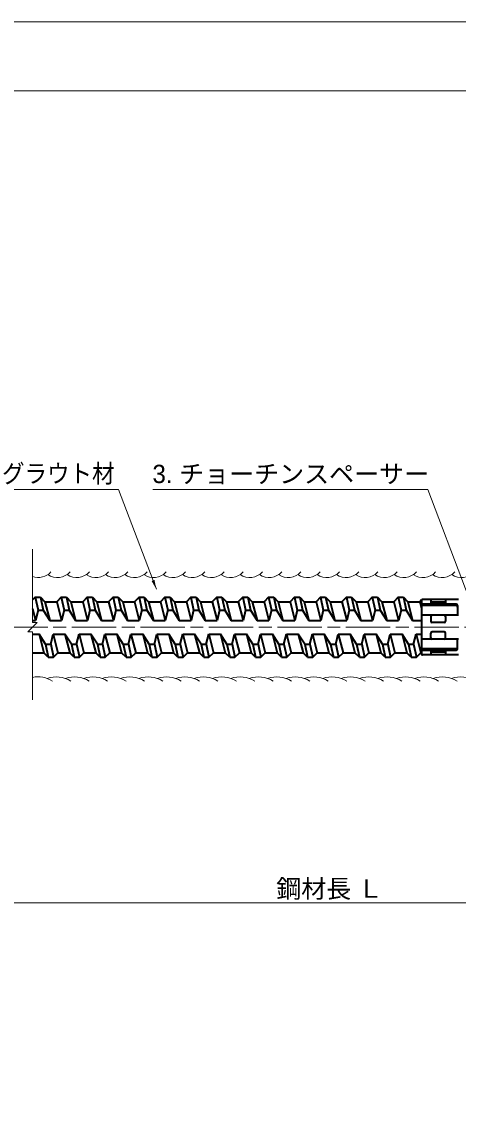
# Model space of a CAD drawing. Units: millimetres at full size, sheet at 1:2; details may follow other scales. Extents: x 212 to 1894, y 2197 to 3385.
# Drawn here: x 906 to 1142, y 2791 to 3385 of the extents above; entities that cross this region are included whole.
import ezdxf
from ezdxf.enums import TextEntityAlignment as Align

# ---------------------------------------------------------------- set-up
doc = ezdxf.new("R2010")
doc.units = ezdxf.units.MM
doc.header["$LTSCALE"] = 2
doc.linetypes.add('CHAIN', pattern=[18.5, 12, -1.5, 3.5, -1.5])
for name, color, linetype, lineweight in [('1 外形線', 7, 'Continuous', 35), ('2 細い実線', 3, 'Continuous', 20), ('4 中心線', 1, 'CHAIN', 18), ('6寸法線', 4, 'Continuous', 13), ('7 枠・タイトル', 7, 'Continuous', 13), ('Defpoints_2', 7, 'Continuous', 13)]:
    doc.layers.add(name, color=color, linetype=linetype, lineweight=lineweight)
doc.styles.add('ＭＳ Ｐゴシック', font='')
doc.styles.get('ＭＳ Ｐゴシック').set_extended_font_data('MS PGothic')

# ---------------------------------------------------------------- blocks, each defined once
blk = doc.blocks.new('filled_arrow')
at = {"color": 0, "linetype": 'Continuous', "lineweight": -2}
blk.add_solid([(7.5, 1.25), (0, 0), (7.5, -1.25)], dxfattribs=at)

msp = doc.modelspace()

# ---------------------------------------------------------------- linework, layer by layer
at = {"layer": '1 外形線'}
for p, q in [((913.428, 3074.06), (911.943, 3072.576)), ((913.428, 3074.06), (914.929, 3067.11)), ((913.428, 3074.06), (916.228, 3074.06)), ((916.228, 3074.06), (917.729, 3067.11)), ((916.228, 3074.06), (918.628, 3071.66)), ((918.628, 3071.66), (921.194, 3061.541)), ((918.628, 3071.66), (925.028, 3071.66)), ((927.428, 3074.06), (925.028, 3071.66)), ((925.028, 3071.66), (927.594, 3061.541)), ((927.428, 3074.06), (930.228, 3074.06)), ((927.428, 3074.06), (928.929, 3067.11)), ((930.228, 3074.06), (932.628, 3071.66)), ((930.228, 3074.06), (931.729, 3067.11)), ((932.628, 3071.66), (939.028, 3071.66)), ((932.628, 3071.66), (935.194, 3061.541)), ((941.428, 3074.06), (939.028, 3071.66)), ((939.028, 3071.66), (941.594, 3061.541)), ((941.428, 3074.06), (944.228, 3074.06)), ((941.428, 3074.06), (942.929, 3067.11)), ((944.228, 3074.06), (946.628, 3071.66)), ((944.228, 3074.06), (945.729, 3067.11)), ((946.628, 3071.66), (949.194, 3061.541)), ((946.628, 3071.66), (953.028, 3071.66)), ((955.428, 3074.06), (953.028, 3071.66)), ((953.028, 3071.66), (955.594, 3061.541)), ((955.428, 3074.06), (956.929, 3067.11)), ((955.428, 3074.06), (958.228, 3074.06)), ((958.228, 3074.06), (959.729, 3067.11)), ((958.228, 3074.06), (960.628, 3071.66)), ((960.628, 3071.66), (963.194, 3061.541)), ((960.628, 3071.66), (967.028, 3071.66)), ((969.428, 3074.06), (967.028, 3071.66)), ((967.028, 3071.66), (969.594, 3061.541)), ((969.428, 3074.06), (970.929, 3067.11)), ((969.428, 3074.06), (972.228, 3074.06)), ((972.228, 3074.06), (973.729, 3067.11)), ((972.228, 3074.06), (974.628, 3071.66)), ((974.628, 3071.66), (977.194, 3061.541)), ((974.628, 3071.66), (981.028, 3071.66)), ((983.428, 3074.06), (981.028, 3071.66)), ((981.028, 3071.66), (983.594, 3061.541)), ((983.428, 3074.06), (984.929, 3067.11)), ((983.428, 3074.06), (986.228, 3074.06)), ((986.228, 3074.06), (987.729, 3067.11)), ((986.228, 3074.06), (988.628, 3071.66)), ((988.628, 3071.66), (991.194, 3061.541)), ((988.628, 3071.66), (995.028, 3071.66)), ((997.428, 3074.06), (995.028, 3071.66)), ((995.028, 3071.66), (997.594, 3061.541)), ((997.428, 3074.06), (998.929, 3067.11)), ((997.428, 3074.06), (1000.228, 3074.06)), ((1000.228, 3074.06), (1001.729, 3067.11)), ((1000.228, 3074.06), (1002.628, 3071.66)), ((1002.628, 3071.66), (1005.194, 3061.541)), ((1002.628, 3071.66), (1009.028, 3071.66)), ((1011.428, 3074.06), (1009.028, 3071.66)), ((1009.028, 3071.66), (1011.594, 3061.541)), ((1011.428, 3074.06), (1012.929, 3067.11)), ((1011.428, 3074.06), (1014.228, 3074.06)), ((1014.228, 3074.06), (1015.729, 3067.11)), ((1014.228, 3074.06), (1016.628, 3071.66)), ((1016.628, 3071.66), (1019.194, 3061.541)), ((1016.628, 3071.66), (1023.028, 3071.66)), ((1025.428, 3074.06), (1023.028, 3071.66)), ((1023.028, 3071.66), (1025.594, 3061.541)), ((1025.428, 3074.06), (1026.929, 3067.11)), ((1025.428, 3074.06), (1028.228, 3074.06)), ((1028.228, 3074.06), (1029.729, 3067.11)), ((1028.228, 3074.06), (1030.628, 3071.66)), ((1030.628, 3071.66), (1033.194, 3061.541)), ((1030.628, 3071.66), (1037.028, 3071.66)), ((1039.428, 3074.06), (1037.028, 3071.66)), ((1037.028, 3071.66), (1039.594, 3061.541)), ((1039.428, 3074.06), (1040.929, 3067.11)), ((1039.428, 3074.06), (1042.228, 3074.06)), ((1042.228, 3074.06), (1043.729, 3067.11)), ((1042.228, 3074.06), (1044.628, 3071.66)), ((1044.628, 3071.66), (1047.194, 3061.541)), ((1044.628, 3071.66), (1051.028, 3071.66)), ((1053.428, 3074.06), (1051.028, 3071.66)), ((1051.028, 3071.66), (1053.594, 3061.541)), ((1053.428, 3074.06), (1054.929, 3067.11)), ((1053.428, 3074.06), (1056.228, 3074.06)), ((1056.228, 3074.06), (1057.729, 3067.11)), ((1056.228, 3074.06), (1058.628, 3071.66)), ((1058.628, 3071.66), (1061.194, 3061.541)), ((1058.628, 3071.66), (1065.028, 3071.66)), ((1067.428, 3074.06), (1065.028, 3071.66)), ((1065.028, 3071.66), (1067.594, 3061.541)), ((1067.428, 3074.06), (1070.228, 3074.06)), ((1067.428, 3074.06), (1068.929, 3067.11)), ((1070.228, 3074.06), (1072.628, 3071.66)), ((1070.228, 3074.06), (1071.729, 3067.11)), ((1072.628, 3071.66), (1079.028, 3071.66)), ((1072.628, 3071.66), (1075.194, 3061.541)), ((1081.428, 3074.06), (1079.028, 3071.66)), ((1079.028, 3071.66), (1081.594, 3061.541)), ((1081.428, 3074.06), (1084.228, 3074.06)), ((1081.428, 3074.06), (1082.929, 3067.11)), ((1084.228, 3074.06), (1086.628, 3071.66)), ((1084.228, 3074.06), (1085.729, 3067.11)), ((1086.628, 3071.66), (1089.194, 3061.541)), ((1086.628, 3071.66), (1093.028, 3071.66)), ((1095.428, 3074.06), (1093.028, 3071.66)), ((1093.028, 3071.66), (1095.594, 3061.541)), ((1095.428, 3074.06), (1096.929, 3067.11)), ((1095.428, 3074.06), (1098.228, 3074.06)), ((1098.228, 3074.06), (1099.729, 3067.11)), ((1098.228, 3074.06), (1100.628, 3071.66)), ((1100.628, 3071.66), (1103.194, 3061.541)), ((1100.628, 3071.66), (1107.028, 3071.66)), ((1109.428, 3074.06), (1107.028, 3071.66)), ((1107.028, 3071.66), (1109.594, 3061.541)), ((1109.428, 3074.06), (1110.929, 3067.11)), ((1109.428, 3074.06), (1112.228, 3074.06)), ((1112.228, 3074.06), (1113.729, 3067.11)), ((1112.228, 3074.06), (1114.628, 3071.66)), ((1114.628, 3071.66), (1117.194, 3061.541)), ((1114.628, 3071.66), (1121.028, 3071.66)), ((1121.978, 3072.61), (1121.028, 3071.66)), ((1121.028, 3071.66), (1121.978, 3067.915)), ((1121.978, 3072.36), (1121.978, 3043.36)), ((1141.978, 3072.86), (1122.478, 3072.86)), ((1126.978, 3072.86), (1126.978, 3070.36)), ((1134.978, 3071.36), (1126.978, 3071.36)), ((1134.978, 3072.86), (1134.978, 3070.36)), ((911.943, 3068.052), (913.594, 3061.541)), ((914.929, 3067.11), (913.594, 3061.541)), ((914.929, 3067.11), (917.729, 3067.11)), ((917.729, 3067.11), (921.194, 3061.541)), ((928.929, 3067.11), (927.594, 3061.541)), ((928.929, 3067.11), (931.729, 3067.11)), ((931.729, 3067.11), (935.194, 3061.541)), ((942.929, 3067.11), (941.594, 3061.541)), ((942.929, 3067.11), (945.729, 3067.11)), ((945.729, 3067.11), (949.194, 3061.541)), ((956.929, 3067.11), (955.594, 3061.541)), ((956.929, 3067.11), (959.729, 3067.11)), ((959.729, 3067.11), (963.194, 3061.541)), ((970.929, 3067.11), (969.594, 3061.541)), ((970.929, 3067.11), (973.729, 3067.11)), ((973.729, 3067.11), (977.194, 3061.541)), ((984.929, 3067.11), (983.594, 3061.541)), ((984.929, 3067.11), (987.729, 3067.11)), ((987.729, 3067.11), (991.194, 3061.541)), ((998.929, 3067.11), (997.594, 3061.541)), ((998.929, 3067.11), (1001.729, 3067.11)), ((1001.729, 3067.11), (1005.194, 3061.541)), ((1012.929, 3067.11), (1011.594, 3061.541)), ((1012.929, 3067.11), (1015.729, 3067.11)), ((1015.729, 3067.11), (1019.194, 3061.541)), ((1026.929, 3067.11), (1025.594, 3061.541)), ((1026.929, 3067.11), (1029.729, 3067.11)), ((1029.729, 3067.11), (1033.194, 3061.541)), ((1040.929, 3067.11), (1039.594, 3061.541)), ((1040.929, 3067.11), (1043.729, 3067.11)), ((1043.729, 3067.11), (1047.194, 3061.541)), ((1054.929, 3067.11), (1053.594, 3061.541)), ((1054.929, 3067.11), (1057.729, 3067.11)), ((1057.729, 3067.11), (1061.194, 3061.541)), ((1068.929, 3067.11), (1067.594, 3061.541)), ((1068.929, 3067.11), (1071.729, 3067.11)), ((1071.729, 3067.11), (1075.194, 3061.541)), ((1082.929, 3067.11), (1081.594, 3061.541)), ((1082.929, 3067.11), (1085.729, 3067.11)), ((1085.729, 3067.11), (1089.194, 3061.541)), ((1096.929, 3067.11), (1095.594, 3061.541)), ((1096.929, 3067.11), (1099.729, 3067.11)), ((1099.729, 3067.11), (1103.194, 3061.541)), ((1110.929, 3067.11), (1109.594, 3061.541)), ((1110.929, 3067.11), (1113.729, 3067.11)), ((1113.729, 3067.11), (1117.194, 3061.541)), ((1140.627, 3070.36), (1122.778, 3070.36)), ((1140.546, 3069.56), (1122.778, 3069.56)), ((1141.44, 3069.56), (1141.44, 3064.36)), ((911.943, 3061.541), (913.594, 3061.541)), ((921.194, 3061.541), (927.594, 3061.541)), ((935.194, 3061.541), (941.594, 3061.541)), ((949.194, 3061.541), (955.594, 3061.541)), ((963.194, 3061.541), (969.594, 3061.541)), ((977.194, 3061.541), (983.594, 3061.541)), ((991.194, 3061.541), (997.594, 3061.541)), ((1005.194, 3061.541), (1011.594, 3061.541)), ((1019.194, 3061.541), (1025.594, 3061.541)), ((1033.194, 3061.541), (1039.594, 3061.541)), ((1047.194, 3061.541), (1053.594, 3061.541)), ((1061.194, 3061.541), (1067.594, 3061.541)), ((1075.194, 3061.541), (1081.594, 3061.541)), ((1089.194, 3061.541), (1095.594, 3061.541)), ((1103.194, 3061.541), (1109.594, 3061.541)), ((1117.194, 3061.541), (1121.978, 3061.541)), ((1141.978, 3064.36), (1121.978, 3064.36)), ((1126.978, 3063.56), (1126.978, 3061.16)), ((1134.178, 3064.36), (1127.778, 3064.36)), ((1134.178, 3060.36), (1127.778, 3060.36)), ((1134.978, 3063.56), (1134.978, 3061.16)), ((909.946, 3055.338), (909.907, 3055.804)), ((911.943, 3054.179), (915.461, 3054.179)), ((918.926, 3048.611), (915.461, 3054.179)), ((915.461, 3054.179), (918.028, 3044.06)), ((921.726, 3048.611), (923.061, 3054.179)), ((923.061, 3054.179), (925.628, 3044.06)), ((923.061, 3054.179), (929.461, 3054.179)), ((932.926, 3048.611), (929.461, 3054.179)), ((929.461, 3054.179), (932.028, 3044.06)), ((935.726, 3048.611), (937.061, 3054.179)), ((937.061, 3054.179), (939.628, 3044.06)), ((937.061, 3054.179), (943.461, 3054.179)), ((946.926, 3048.611), (943.461, 3054.179)), ((943.461, 3054.179), (946.028, 3044.06)), ((949.726, 3048.611), (951.061, 3054.179)), ((951.061, 3054.179), (953.628, 3044.06)), ((951.061, 3054.179), (957.461, 3054.179)), ((960.926, 3048.611), (957.461, 3054.179)), ((957.461, 3054.179), (960.028, 3044.06)), ((963.726, 3048.611), (965.061, 3054.179)), ((965.061, 3054.179), (967.628, 3044.06)), ((965.061, 3054.179), (971.461, 3054.179)), ((974.926, 3048.611), (971.461, 3054.179)), ((971.461, 3054.179), (974.028, 3044.06)), ((977.726, 3048.611), (979.061, 3054.179)), ((979.061, 3054.179), (981.628, 3044.06)), ((979.061, 3054.179), (985.461, 3054.179)), ((988.926, 3048.611), (985.461, 3054.179)), ((985.461, 3054.179), (988.028, 3044.06)), ((991.726, 3048.611), (993.061, 3054.179)), ((993.061, 3054.179), (995.628, 3044.06)), ((993.061, 3054.179), (999.461, 3054.179)), ((999.461, 3054.179), (1002.028, 3044.06)), ((1002.926, 3048.611), (999.461, 3054.179)), ((1005.726, 3048.611), (1007.061, 3054.179)), ((1007.061, 3054.179), (1009.628, 3044.06)), ((1007.061, 3054.179), (1013.461, 3054.179)), ((1016.926, 3048.611), (1013.461, 3054.179)), ((1013.461, 3054.179), (1016.028, 3044.06)), ((1019.726, 3048.611), (1021.061, 3054.179)), ((1021.061, 3054.179), (1023.628, 3044.06)), ((1021.061, 3054.179), (1027.461, 3054.179)), ((1030.926, 3048.611), (1027.461, 3054.179)), ((1027.461, 3054.179), (1030.028, 3044.06)), ((1033.726, 3048.611), (1035.061, 3054.179)), ((1035.061, 3054.179), (1037.628, 3044.06)), ((1035.061, 3054.179), (1041.461, 3054.179)), ((1044.926, 3048.611), (1041.461, 3054.179)), ((1041.461, 3054.179), (1044.028, 3044.06)), ((1047.726, 3048.611), (1049.061, 3054.179)), ((1049.061, 3054.179), (1051.628, 3044.06)), ((1049.061, 3054.179), (1055.461, 3054.179)), ((1058.926, 3048.611), (1055.461, 3054.179)), ((1055.461, 3054.179), (1058.028, 3044.06)), ((1061.726, 3048.611), (1063.061, 3054.179)), ((1063.061, 3054.179), (1065.628, 3044.06)), ((1063.061, 3054.179), (1069.461, 3054.179)), ((1072.926, 3048.611), (1069.461, 3054.179)), ((1069.461, 3054.179), (1072.028, 3044.06)), ((1075.726, 3048.611), (1077.061, 3054.179)), ((1077.061, 3054.179), (1079.628, 3044.06)), ((1077.061, 3054.179), (1083.461, 3054.179)), ((1086.926, 3048.611), (1083.461, 3054.179)), ((1083.461, 3054.179), (1086.028, 3044.06)), ((1089.726, 3048.611), (1091.061, 3054.179)), ((1091.061, 3054.179), (1093.628, 3044.06)), ((1091.061, 3054.179), (1097.461, 3054.179)), ((1100.926, 3048.611), (1097.461, 3054.179)), ((1097.461, 3054.179), (1100.028, 3044.06)), ((1103.726, 3048.611), (1105.061, 3054.179)), ((1105.061, 3054.179), (1107.628, 3044.06)), ((1105.061, 3054.179), (1111.461, 3054.179)), ((1114.926, 3048.611), (1111.461, 3054.179)), ((1111.461, 3054.179), (1114.028, 3044.06)), ((1117.726, 3048.611), (1119.061, 3054.179)), ((1119.061, 3054.179), (1121.628, 3044.06)), ((1119.061, 3054.179), (1121.978, 3054.179)), ((1126.978, 3052.16), (1126.978, 3054.56)), ((1134.178, 3055.36), (1127.778, 3055.36)), ((1134.978, 3052.16), (1134.978, 3054.56)), ((918.926, 3048.611), (921.726, 3048.611)), ((918.926, 3048.611), (920.428, 3041.66)), ((921.726, 3048.611), (923.228, 3041.66)), ((932.926, 3048.611), (935.726, 3048.611)), ((932.926, 3048.611), (934.428, 3041.66)), ((935.726, 3048.611), (937.228, 3041.66)), ((946.926, 3048.611), (949.726, 3048.611)), ((946.926, 3048.611), (948.428, 3041.66)), ((949.726, 3048.611), (951.228, 3041.66)), ((960.926, 3048.611), (963.726, 3048.611)), ((960.926, 3048.611), (962.428, 3041.66)), ((963.726, 3048.611), (965.228, 3041.66)), ((974.926, 3048.611), (977.726, 3048.611)), ((974.926, 3048.611), (976.428, 3041.66)), ((977.726, 3048.611), (979.228, 3041.66)), ((988.926, 3048.611), (991.726, 3048.611)), ((988.926, 3048.611), (990.428, 3041.66)), ((991.726, 3048.611), (993.228, 3041.66)), ((1002.926, 3048.611), (1004.428, 3041.66)), ((1002.926, 3048.611), (1005.726, 3048.611)), ((1005.726, 3048.611), (1007.228, 3041.66)), ((1016.926, 3048.611), (1019.726, 3048.611)), ((1016.926, 3048.611), (1018.428, 3041.66)), ((1019.726, 3048.611), (1021.228, 3041.66)), ((1030.926, 3048.611), (1033.726, 3048.611)), ((1030.926, 3048.611), (1032.428, 3041.66)), ((1033.726, 3048.611), (1035.228, 3041.66)), ((1044.926, 3048.611), (1047.726, 3048.611)), ((1044.926, 3048.611), (1046.428, 3041.66)), ((1047.726, 3048.611), (1049.228, 3041.66)), ((1058.926, 3048.611), (1061.726, 3048.611)), ((1058.926, 3048.611), (1060.428, 3041.66)), ((1061.726, 3048.611), (1063.228, 3041.66)), ((1072.926, 3048.611), (1075.726, 3048.611)), ((1072.926, 3048.611), (1074.428, 3041.66)), ((1075.726, 3048.611), (1077.228, 3041.66)), ((1086.926, 3048.611), (1089.726, 3048.611)), ((1086.926, 3048.611), (1088.428, 3041.66)), ((1089.726, 3048.611), (1091.228, 3041.66)), ((1100.926, 3048.611), (1103.726, 3048.611)), ((1100.926, 3048.611), (1102.428, 3041.66)), ((1103.726, 3048.611), (1105.228, 3041.66)), ((1114.926, 3048.611), (1117.726, 3048.611)), ((1114.926, 3048.611), (1116.428, 3041.66)), ((1117.726, 3048.611), (1119.228, 3041.66)), ((1141.978, 3051.36), (1121.978, 3051.36)), ((1134.178, 3051.36), (1127.778, 3051.36)), ((1141.44, 3046.16), (1141.44, 3051.36)), ((911.942, 3044.06), (918.028, 3044.06)), ((920.428, 3041.66), (918.028, 3044.06)), ((920.428, 3041.66), (923.228, 3041.66)), ((923.228, 3041.66), (925.628, 3044.06)), ((925.628, 3044.06), (932.028, 3044.06)), ((934.428, 3041.66), (932.028, 3044.06)), ((934.428, 3041.66), (937.228, 3041.66)), ((937.228, 3041.66), (939.628, 3044.06)), ((939.628, 3044.06), (946.028, 3044.06)), ((948.428, 3041.66), (946.028, 3044.06)), ((948.428, 3041.66), (951.228, 3041.66)), ((951.228, 3041.66), (953.628, 3044.06)), ((953.628, 3044.06), (960.028, 3044.06)), ((962.428, 3041.66), (960.028, 3044.06)), ((962.428, 3041.66), (965.228, 3041.66)), ((965.228, 3041.66), (967.628, 3044.06)), ((967.628, 3044.06), (974.028, 3044.06)), ((976.428, 3041.66), (974.028, 3044.06)), ((976.428, 3041.66), (979.228, 3041.66)), ((979.228, 3041.66), (981.628, 3044.06)), ((981.628, 3044.06), (988.028, 3044.06)), ((990.428, 3041.66), (988.028, 3044.06)), ((990.428, 3041.66), (993.228, 3041.66)), ((993.228, 3041.66), (995.628, 3044.06)), ((995.628, 3044.06), (1002.028, 3044.06)), ((1004.428, 3041.66), (1002.028, 3044.06)), ((1004.428, 3041.66), (1007.228, 3041.66)), ((1007.228, 3041.66), (1009.628, 3044.06)), ((1009.628, 3044.06), (1016.028, 3044.06)), ((1018.428, 3041.66), (1016.028, 3044.06)), ((1018.428, 3041.66), (1021.228, 3041.66)), ((1021.228, 3041.66), (1023.628, 3044.06)), ((1023.628, 3044.06), (1030.028, 3044.06)), ((1032.428, 3041.66), (1030.028, 3044.06)), ((1032.428, 3041.66), (1035.228, 3041.66)), ((1035.228, 3041.66), (1037.628, 3044.06)), ((1037.628, 3044.06), (1044.028, 3044.06)), ((1046.428, 3041.66), (1044.028, 3044.06)), ((1046.428, 3041.66), (1049.228, 3041.66)), ((1049.228, 3041.66), (1051.628, 3044.06)), ((1051.628, 3044.06), (1058.028, 3044.06)), ((1060.428, 3041.66), (1058.028, 3044.06)), ((1060.428, 3041.66), (1063.228, 3041.66)), ((1063.228, 3041.66), (1065.628, 3044.06)), ((1065.628, 3044.06), (1072.028, 3044.06)), ((1074.428, 3041.66), (1072.028, 3044.06)), ((1074.428, 3041.66), (1077.228, 3041.66)), ((1077.228, 3041.66), (1079.628, 3044.06)), ((1079.628, 3044.06), (1086.028, 3044.06)), ((1088.428, 3041.66), (1086.028, 3044.06)), ((1088.428, 3041.66), (1091.228, 3041.66)), ((1091.228, 3041.66), (1093.628, 3044.06)), ((1093.628, 3044.06), (1100.028, 3044.06)), ((1102.428, 3041.66), (1100.028, 3044.06)), ((1102.428, 3041.66), (1105.228, 3041.66)), ((1105.228, 3041.66), (1107.628, 3044.06)), ((1107.628, 3044.06), (1114.028, 3044.06)), ((1116.428, 3041.66), (1114.028, 3044.06)), ((1116.428, 3041.66), (1119.228, 3041.66)), ((1119.228, 3041.66), (1121.628, 3044.06)), ((1121.628, 3044.06), (1121.978, 3044.06)), ((1141.978, 3042.86), (1122.478, 3042.86)), ((1140.595, 3046.16), (1122.778, 3046.16)), ((1140.725, 3045.36), (1122.778, 3045.36)), ((1126.978, 3045.36), (1126.978, 3042.86)), ((1134.978, 3044.36), (1126.978, 3044.36)), ((1134.978, 3045.36), (1134.978, 3042.86))]:
    msp.add_line(p, q, dxfattribs=at)
for centre, radius, start, end in [((1122.478, 3072.36), 0.5, 90, 180), ((1122.778, 3069.56), 0.8, 90, 180), ((1122.778, 3068.76), 0.8, 90, 180), ((1140.64, 3069.56), 0.8, 0, 90), ((1140.64, 3068.76), 0.8, 0, 90), ((1127.778, 3063.56), 0.8, 90, 180), ((1127.778, 3061.16), 0.8, 180, 270), ((1134.178, 3063.56), 0.8, 0, 90), ((1134.178, 3061.16), 0.8, 270, 0), ((1127.778, 3054.56), 0.8, 90, 180), ((1134.178, 3054.56), 0.8, 0, 90), ((1127.778, 3052.16), 0.8, 180, 270), ((1134.178, 3052.16), 0.8, 270, 0), ((1122.778, 3046.96), 0.8, 180, 270), ((1122.778, 3046.16), 0.8, 180, 270), ((1122.478, 3043.36), 0.5, 180, 270), ((1140.64, 3046.96), 0.8, 270, 0), ((1140.64, 3046.16), 0.8, 270, 0)]:
    msp.add_arc(centre, radius, start, end, dxfattribs=at)
at = {"layer": '2 細い実線'}
for p, q in [((911.944, 3099.994), (911.943, 3060.354)), ((909.443, 3055.338), (914.443, 3060.354)), ((911.943, 3060.354), (914.443, 3060.354)), ((911.943, 3055.337), (909.443, 3055.338)), ((911.942, 3018.547), (911.943, 3055.337))]:
    msp.add_line(p, q, dxfattribs=at)
for centre, radius, start, end in [((914.975, 3094.097), 9.363, 250.70281, 317.16495), ((925.365, 3094.096), 9.363, 236.29836, 317.16495), ((935.755, 3094.096), 9.363, 236.29836, 317.16495), ((946.145, 3094.095), 9.363, 236.29836, 317.16495), ((956.535, 3094.095), 9.363, 236.29836, 317.16495), ((966.925, 3094.094), 9.363, 236.29836, 317.16495), ((977.315, 3094.094), 9.363, 236.29836, 317.16495), ((987.705, 3094.093), 9.363, 236.29836, 317.16495), ((998.095, 3094.093), 9.363, 236.29836, 317.16495), ((1008.485, 3094.092), 9.363, 236.29836, 317.16495), ((1018.875, 3094.092), 9.363, 236.29836, 317.16495), ((1029.265, 3094.091), 9.363, 236.29836, 317.16495), ((1039.655, 3094.091), 9.363, 236.29836, 317.16495), ((1050.045, 3094.09), 9.363, 236.29836, 317.16495), ((1060.435, 3094.091), 9.363, 236.29836, 317.16495), ((1070.825, 3094.09), 9.363, 236.29836, 317.16495), ((1081.215, 3094.09), 9.363, 236.29836, 317.16495), ((1091.605, 3094.089), 9.363, 236.29836, 317.16495), ((1101.995, 3094.089), 9.363, 236.29836, 317.16495), ((1112.385, 3094.089), 9.363, 236.29836, 317.16495), ((1122.775, 3094.088), 9.363, 236.29836, 317.16495), ((1133.165, 3094.088), 9.363, 236.29836, 317.16495), ((1143.555, 3094.087), 9.363, 236.29836, 317.16495), ((914.786, 3016.073), 14.948, 58.00506, 100.96483), ((924.716, 3016.073), 14.948, 58.00506, 109.39786), ((934.646, 3016.074), 14.948, 58.00506, 109.39786), ((944.577, 3016.074), 14.948, 58.00506, 109.39786), ((954.507, 3016.073), 14.948, 58.00506, 109.39786), ((964.437, 3016.074), 14.948, 58.00506, 109.39786), ((974.367, 3016.073), 14.948, 58.00506, 109.39786), ((984.297, 3016.074), 14.948, 58.00506, 109.39786), ((994.227, 3016.073), 14.948, 58.00506, 109.39786), ((1004.157, 3016.073), 14.948, 58.00506, 109.39786), ((1014.087, 3016.073), 14.948, 58.00506, 109.39786), ((1024.017, 3016.072), 14.948, 58.00506, 109.39786), ((1033.947, 3016.072), 14.948, 58.00506, 109.39786), ((1043.877, 3016.072), 14.948, 58.00506, 109.39786), ((1053.807, 3016.071), 14.948, 58.00506, 109.39786), ((1063.737, 3016.071), 14.948, 58.00506, 109.39786), ((1073.667, 3016.071), 14.948, 58.00506, 109.39786), ((1083.597, 3016.071), 14.948, 58.00506, 109.39786), ((1093.527, 3016.071), 14.948, 58.00506, 109.39786), ((1103.457, 3016.071), 14.948, 58.00506, 109.39786), ((1113.387, 3016.07), 14.948, 58.00506, 109.39786), ((1123.318, 3016.07), 14.948, 58.00506, 109.39786), ((1133.247, 3016.07), 14.948, 58.00506, 109.39786), ((1143.177, 3016.069), 14.948, 58.00506, 109.39786)]:
    msp.add_arc(centre, radius, start, end, dxfattribs=at)
at = {"layer": '4 中心線'}
msp.add_line((1660.15, 3057.86), (418.746, 3057.86), dxfattribs=at)
at = {"layer": '6寸法線'}
msp.add_line((477.081, 2908.818), (1621.828, 2908.818), dxfattribs=at)
for points in [[(978.796, 3078.434), (977.019, 3083.107), (958.335, 3132.237), (894.961, 3132.237)], [(1147.512, 3073.898), (1145.735, 3078.571), (1125.327, 3132.237), (976.916, 3132.237)]]:
    msp.add_lwpolyline(points, dxfattribs=at)
at = {"layer": '7 枠・タイトル'}
msp.add_line((1838.02, 3347.745), (267.324, 3347.745), dxfattribs=at)
at = {"layer": 'Defpoints_2'}
msp.add_lwpolyline([(211.672, 2196.969), (1893.672, 2196.969), (1893.672, 3384.969), (211.672, 3384.969)], close=True, dxfattribs=at)

# ---------------------------------------------------------------- block references
at = {"layer": '6寸法線', "xscale": 0.667, "yscale": 0.667, "rotation": 110.8}
msp.add_blockref('filled_arrow', (978.796, 3078.434), dxfattribs=at)

# ---------------------------------------------------------------- texts
at = {"layer": '6寸法線', "color": 7, "style": 'ＭＳ Ｐゴシック', "width": 0.9}
msp.add_text('グラウト材', height=9.897, dxfattribs=at).set_placement((895.48, 3133.001), align=Align.BOTTOM_LEFT)
at = {"layer": '6寸法線', "color": 7, "style": 'ＭＳ Ｐゴシック'}
msp.add_text('3. チョーチンスペーサー', height=9.897, dxfattribs=at).set_placement((976.705, 3132.797), align=Align.BOTTOM_LEFT)
at = {"layer": '6寸法線', "style": 'ＭＳ Ｐゴシック'}
msp.add_text('鋼材長 Ｌ', height=9.897, dxfattribs=at).set_placement((1072.336, 2916.551), align=Align.MIDDLE_CENTER)

doc.saveas('drawing.dxf')
